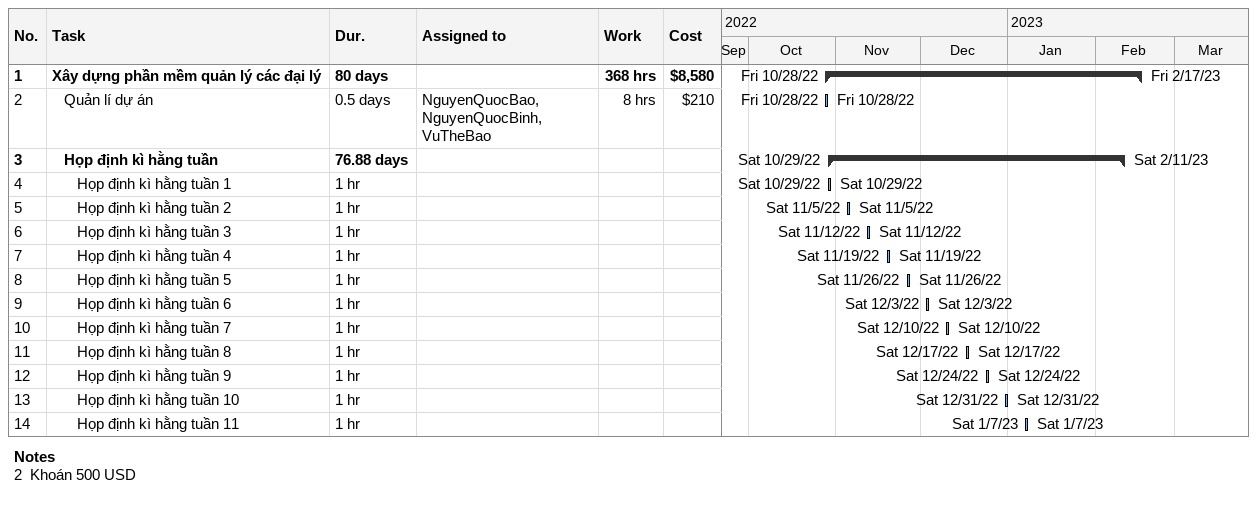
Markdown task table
| ID | Level | Task | Duration | Start | Finish | Resources | Work (h) | Cost ($) |
|---|---|---|---|---|---|---|---|---|
| 1 | 1 | **Xây dựng phần mềm quản lý các đại lý** | 80d | 2022-10-28 | 2023-02-17 |  | 368 | 8580 |
| 2 | 2 | Quản lí dự án | 0.5d | 2022-10-28 | 2022-10-28 | NguyenQuocBao, NguyenQuocBinh, VuTheBao | 8 | 210 |
| 3 | 2 | **Họp định kì hằng tuần** | 76.88d | 2022-10-29 | 2023-02-11 |  |  |  |
| 4 | 3 | Họp định kì hằng tuần 1 | 1h | 2022-10-29 | 2022-10-29 |  |  |  |
| 5 | 3 | Họp định kì hằng tuần 2 | 1h | 2022-11-05 | 2022-11-05 |  |  |  |
| 6 | 3 | Họp định kì hằng tuần 3 | 1h | 2022-11-12 | 2022-11-12 |  |  |  |
| 7 | 3 | Họp định kì hằng tuần 4 | 1h | 2022-11-19 | 2022-11-19 |  |  |  |
| 8 | 3 | Họp định kì hằng tuần 5 | 1h | 2022-11-26 | 2022-11-26 |  |  |  |
| 9 | 3 | Họp định kì hằng tuần 6 | 1h | 2022-12-03 | 2022-12-03 |  |  |  |
| 10 | 3 | Họp định kì hằng tuần 7 | 1h | 2022-12-10 | 2022-12-10 |  |  |  |
| 11 | 3 | Họp định kì hằng tuần 8 | 1h | 2022-12-17 | 2022-12-17 |  |  |  |
| 12 | 3 | Họp định kì hằng tuần 9 | 1h | 2022-12-24 | 2022-12-24 |  |  |  |
| 13 | 3 | Họp định kì hằng tuần 10 | 1h | 2022-12-31 | 2022-12-31 |  |  |  |
| 14 | 3 | Họp định kì hằng tuần 11 | 1h | 2023-01-07 | 2023-01-07 |  |  |  |

Notes
- 2: Khoán 500 USD
